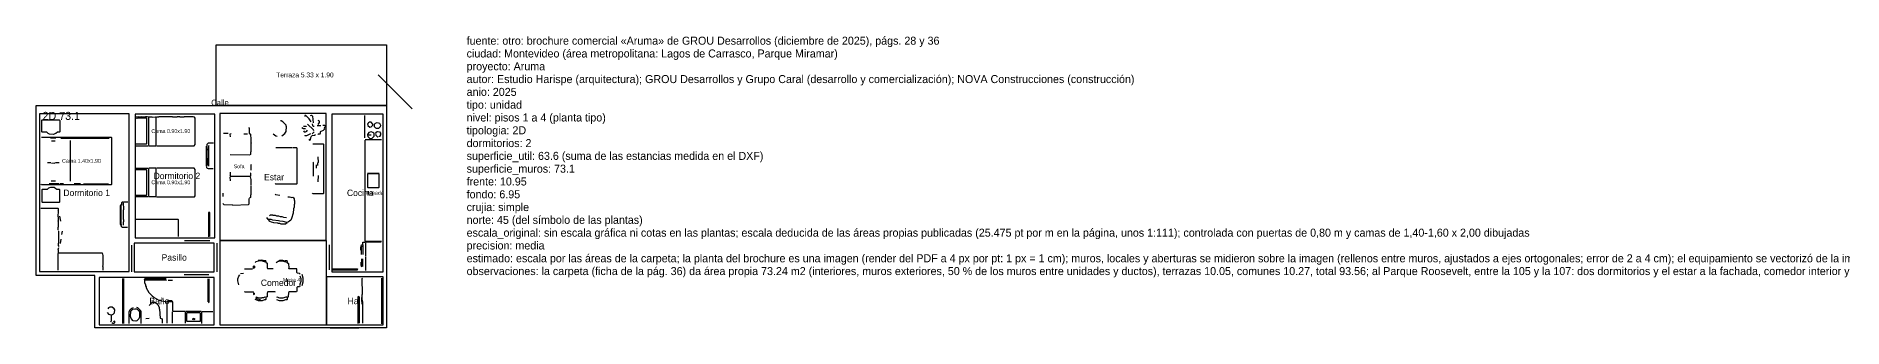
# Model space of a CAD drawing. Header units: metres. Extents: x 0 to 113, y 0 to 9.
# Drawn here: x 0 to 56.4, y 0 to 9.1 of the extents above; entities that cross this region are included whole.
import ezdxf

# ---------------------------------------------------------------- set-up
doc = ezdxf.new("R2010")
doc.units = ezdxf.units.M
for name, color, linetype in [('Trazo_Cotas', 9, 'Continuous'), ('Trazo_Datos', 7, 'Continuous'), ('Trazo_Entrada', 1, 'Continuous'), ('Trazo_Equipamiento', 8, 'Continuous'), ('Trazo_Estancias', 3, 'Continuous'), ('Trazo_Fachada', 30, 'Continuous'), ('Trazo_Norte', 1, 'Continuous'), ('Trazo_Puertas', 1, 'Continuous'), ('Trazo_Unidad', 7, 'Continuous'), ('Trazo_Ventanas', 5, 'Continuous')]:
    doc.layers.add(name, color=color, linetype=linetype)

msp = doc.modelspace()

# ---------------------------------------------------------------- linework, layer by layer
at = {"layer": 'Trazo_Cotas'}
msp.add_lwpolyline([(5.62, 8.85), (10.95, 8.85), (10.95, 6.95), (5.62, 6.95)], close=True, dxfattribs=at)
at = {"layer": 'Trazo_Entrada'}
msp.add_line((9.19, 0), (10.08, 0), dxfattribs=at)
at = {"layer": 'Trazo_Equipamiento', "color": 9}
for p, q in [((3.52, 5.7), (3.52, 6.58)), ((3.75, 5.7), (3.75, 6.58)), ((8.89, 6.31), (8.78, 6.31)), ((0.62, 5.93), (0.45, 5.93)), ((0.48, 5.85), (0.59, 5.85)), ((0.77, 5.93), (2.28, 5.93)), ((1.06, 5.86), (1.06, 4.58)), ((3.13, 5.69), (3.51, 5.69)), ((3.53, 5.69), (3.74, 5.69)), ((5.85, 6.08), (6, 6.08)), ((6.49, 6.06), (6.6, 6.06)), ((8.69, 6.13), (8.62, 6.06)), ((0.46, 5.16), (0.35, 5.16)), ((0.72, 5.16), (0.61, 5.16)), ((6.68, 5.4), (6.06, 5.41)), ((8, 5.63), (7.49, 5.63)), ((8.76, 4.99), (8.76, 5.1)), ((0.61, 4.59), (0.47, 4.59)), ((3.13, 4.99), (3.51, 4.99)), ((3.52, 4.11), (3.52, 4.98)), ((3.74, 4.99), (3.53, 4.99)), ((3.75, 4.11), (3.75, 4.98)), ((6.05, 4.72), (6.06, 4.6)), ((6.68, 4.73), (6.06, 4.73)), ((8.81, 4.76), (8.8, 4.56)), ((0.72, 4.5), (0.41, 4.5)), ((0.85, 4.5), (0.75, 4.5)), ((1.39, 4.5), (1.19, 4.5)), ((1.48, 4.5), (2.26, 4.5)), ((3.51, 4.1), (3.13, 4.1)), ((3.74, 4.1), (3.53, 4.1)), ((5.83, 4.21), (5.83, 4.11)), ((0.77, 3.33), (0.74, 3.49)), ((5.39, 3.61), (5.39, 2.85)), ((0.8, 2.92), (0.82, 3.02)), ((0.77, 2.77), (0.75, 2.64)), ((6.38, 1.7), (6.48, 1.71)), ((10.8, 0.13), (10.8, 1.55)), ((10.05, 0.98), (10.05, 0.14))]:
    msp.add_line(p, q, dxfattribs=at)
at = {"layer": 'Trazo_Equipamiento', "color": 8}
for p, q in [((10.27, 5.94), (10.27, 6.64)), ((10.79, 5.88), (10.28, 5.88)), ((10.36, 6.03), (10.47, 6.03)), ((10.36, 4.82), (10.71, 4.82)), ((10.21, 2.59), (10.21, 2.29)), ((10.29, 2.67), (10.29, 2.24)), ((10.78, 2.68), (10.3, 2.68)), ((9.27, 1.85), (10.02, 1.85)), ((10.21, 1.92), (10.21, 2.16)), ((10.29, 2.22), (10.29, 1.79)), ((2.71, 0.14), (2.71, 1.54)), ((2.73, 1.54), (2.73, 0.14)), ((4.13, 1.49), (4.26, 1.49)), ((5.37, 0.81), (5.37, 1.53)), ((4.08, 0.81), (4.08, 0.15)), ((4.1, 0.82), (4.24, 0.82)), ((3.43, 0.29), (3.53, 0.3)), ((4.26, 0.15), (4.26, 0.5)), ((4.66, 0.51), (4.27, 0.51)), ((4.67, 0.15), (4.67, 0.5)), ((5.16, 0.51), (4.68, 0.51)), ((5.17, 0.5), (5.17, 0.14)), ((5.18, 0.51), (5.52, 0.51))]:
    msp.add_line(p, q, dxfattribs=at)
at = {"layer": 'Trazo_Equipamiento', "color": 9}
for points in [[(0.18, 6.49), (0.19, 6.5), (0.72, 6.5), (0.74, 6.48), (0.74, 6.13), (0.73, 6.12), (0.67, 6.12), (0.62, 6.07), (0.53, 6.04), (0.42, 6.05), (0.38, 6.07), (0.33, 6.12), (0.19, 6.12), (0.18, 6.13)], [(0.62, 4.35), (0.56, 4.39), (0.45, 4.39), (0.39, 4.37), (0.34, 4.32), (0.19, 4.32), (0.18, 4.31), (0.18, 3.94), (0.19, 3.93), (0.73, 3.93), (0.74, 3.94), (0.74, 4.31), (0.73, 4.32), (0.65, 4.32)], [(6.79, 1.93), (6.8, 1.94), (6.82, 1.93), (6.82, 1.88), (6.79, 1.86)]]:
    msp.add_lwpolyline(points, close=True, dxfattribs=at)
for points in [[(3.51, 6.59), (3.47, 6.6), (3.42, 6.6), (3.41, 6.59), (3.31, 6.59), (3.3, 6.6), (3.27, 6.59), (3.21, 6.59), (3.2, 6.6), (3.13, 6.59)], [(3.13, 5.75), (3.45, 5.75), (3.46, 5.76), (3.46, 6.54), (3.45, 6.55), (3.17, 6.55), (3.16, 6.54), (3.13, 6.55)], [(3.52, 6.59), (3.53, 6.6), (3.62, 6.6), (3.63, 6.59), (3.72, 6.6), (3.74, 6.59)], [(3.76, 5.69), (4.94, 5.69), (4.97, 5.73), (4.97, 6.55), (4.95, 6.59), (4.91, 6.6), (4.63, 6.6), (4.62, 6.59), (4.5, 6.59), (4.49, 6.6), (4.41, 6.6), (4.4, 6.59), (4.27, 6.59), (4.26, 6.6), (3.83, 6.6), (3.82, 6.59), (3.76, 6.59)], [(6.63, 6.26), (6.66, 6.25), (6.66, 6.09)], [(7.68, 6), (7.77, 6.07), (7.81, 6.14), (7.82, 6.29), (7.81, 6.3), (7.81, 6.33), (7.79, 6.36), (7.71, 6.44), (7.66, 6.47), (7.63, 6.47)], [(8.3, 6.26), (8.35, 6.23), (8.42, 6.23)], [(8.45, 6.3), (8.44, 6.29), (8.35, 6.29)], [(8.59, 6.44), (8.53, 6.53), (8.43, 6.64), (8.4, 6.64), (8.39, 6.61)], [(8.68, 6.16), (8.67, 6.19), (8.48, 6.37)], [(8.57, 6.64), (8.6, 6.65), (8.63, 6.62), (8.65, 6.41)], [(8.62, 6.38), (8.63, 6.32), (8.66, 6.3), (8.69, 6.3)], [(9, 6.24), (9.01, 6.21), (8.97, 6.17), (8.87, 6.13), (8.87, 6.08), (8.88, 6.07), (8.86, 6.05), (8.81, 6.05), (8.8, 6.04)], [(8.81, 6.36), (8.85, 6.42), (8.85, 6.46), (8.81, 6.48)], [(8.96, 6.33), (9.01, 6.33), (9.03, 6.32), (9.03, 6.28), (9, 6.25)], [(0.17, 5.96), (2.34, 5.96), (2.35, 5.95), (2.35, 4.48), (2.34, 4.47), (0.17, 4.47), (0.16, 4.49)], [(5.31, 5.68), (5.31, 5.06), (5.32, 5.05)], [(5.54, 5.77), (5.37, 5.77), (5.33, 5.73), (5.33, 5.68), (5.34, 5.67), (5.33, 5.66), (5.33, 5.61), (5.34, 5.6), (5.34, 5.55), (5.33, 5.54), (5.34, 5.08), (5.33, 5.06)], [(5.4, 5.05), (5.4, 5.69), (5.41, 5.71)], [(6.09, 6.06), (6.05, 6.05), (6.06, 5.97)], [(6.66, 6.08), (6.7, 6.05), (6.7, 5.99), (6.71, 5.98)], [(6.71, 5.97), (6.71, 5.8), (6.72, 5.77), (6.71, 5.76), (6.71, 5.5), (6.7, 5.49), (6.7, 5.42), (6.69, 5.41)], [(7.53, 5.98), (7.49, 5.99), (7.41, 6.05)], [(8.35, 6.16), (8.37, 6.13), (8.42, 6.13), (8.46, 6.15), (8.48, 6.18)], [(8.39, 6.02), (8.4, 6.01), (8.46, 6.01), (8.58, 6.07)], [(8.52, 5.9), (8.54, 5.87), (8.57, 5.88), (8.58, 5.95), (8.61, 6.01)], [(8.62, 6.02), (8.63, 6.01), (8.7, 6.02), (8.73, 6.04)], [(8.64, 5.75), (8.97, 5.75), (8.98, 5.74), (8.98, 4.2), (8.97, 4.19), (8.64, 4.19), (8.63, 4.21)], [(0.59, 5.14), (0.56, 5.15), (0.48, 5.14)], [(6.72, 5.11), (6.71, 5.09), (6.71, 4.93)], [(7.47, 4.51), (7.48, 4.5), (8.15, 4.5), (8.16, 4.51), (8.16, 5.61), (8.14, 5.63), (8.02, 5.63)], [(8.67, 5.18), (8.66, 5.17), (8.66, 4.74)], [(8.8, 5.35), (8.81, 5.17), (8.79, 5.15), (8.79, 5.07)], [(3.13, 4.15), (3.45, 4.15), (3.46, 4.16), (3.46, 4.93), (3.45, 4.94), (3.13, 4.94)], [(3.76, 4.1), (4.95, 4.1), (4.97, 4.13), (4.97, 4.95), (4.94, 4.99), (3.76, 4.99)], [(5.53, 4.97), (5.39, 4.97), (5.35, 4.98), (5.33, 5), (5.33, 5.04)], [(6.06, 4.87), (6.06, 4.76), (6.05, 4.74)], [(6.71, 4.84), (6.7, 4.83), (6.7, 4.74), (6.69, 4.74)], [(6.69, 4.72), (6.71, 4.64), (6.71, 4.46)], [(5.83, 3.89), (5.86, 3.86), (6.14, 3.85), (6.15, 3.84), (6.63, 3.86), (6.66, 3.88), (6.66, 4.04)], [(6.71, 4.44), (6.71, 4.16), (6.7, 4.15), (6.7, 4.07), (6.67, 4.05)], [(7.47, 4.18), (7.48, 4.17), (7.61, 4.15)], [(7.86, 4.1), (7.92, 4.1), (7.96, 4.09), (7.98, 4.07), (8.02, 4.08), (8.04, 4.06), (8.06, 4.03), (8.06, 3.99), (8.07, 3.98), (8.07, 3.87), (8.06, 3.86), (8.06, 3.77), (8.04, 3.72), (8.03, 3.58), (7.98, 3.42), (7.96, 3.37), (7.92, 3.33), (7.85, 3.29)], [(0.69, 3.06), (0.69, 3.15), (0.7, 3.16), (0.7, 3.32), (0.69, 3.33), (0.7, 3.37), (0.7, 3.46), (0.69, 3.47), (0.7, 3.66), (0.69, 3.68), (0.7, 3.69), (0.7, 3.72), (0.69, 3.73), (0.15, 3.73)], [(2.66, 3.84), (2.64, 3.83), (2.63, 3.8), (2.63, 3.25), (2.64, 3.22), (2.66, 3.21)], [(2.67, 3.22), (2.66, 3.26), (2.66, 3.8), (2.67, 3.83)], [(2.72, 3.93), (2.69, 3.93), (2.67, 3.91), (2.67, 3.85)], [(2.73, 3.21), (2.73, 3.31), (2.74, 3.32), (2.74, 3.38), (2.73, 3.39), (2.73, 3.69), (2.74, 3.7), (2.73, 3.92)], [(2.74, 3.93), (2.75, 3.94), (2.86, 3.94)], [(3.13, 3.4), (4.43, 3.4), (4.44, 3.39), (4.44, 2.86)], [(5.43, 2.86), (5.43, 3.61), (5.4, 3.62)], [(7.83, 3.29), (7.72, 3.32), (7.61, 3.33), (7.57, 3.35), (7.39, 3.37), (7.34, 3.39), (7.25, 3.39), (7.21, 3.45)], [(7.82, 3.44), (7.74, 3.45), (7.69, 3.47), (7.63, 3.47), (7.58, 3.49), (7.52, 3.49), (7.48, 3.51), (7.41, 3.51), (7.4, 3.52), (7.31, 3.52), (7.29, 3.5)], [(0.69, 3.04), (0.7, 3.02), (0.7, 2.65), (0.69, 2.64), (0.69, 2.57), (0.71, 2.54)], [(2.85, 3.14), (2.7, 3.14), (2.67, 3.16), (2.67, 3.2)], [(7.84, 3.28), (7.79, 3.24), (7.66, 3.24), (7.61, 3.26), (7.56, 3.26), (7.55, 3.27), (7.43, 3.28), (7.35, 3.3), (7.3, 3.32), (7.26, 3.36)], [(0.7, 2.35), (0.7, 2.42), (0.69, 2.44), (0.71, 2.51)], [(0.69, 1.8), (0.69, 2.32), (0.7, 2.33)], [(0.71, 2.34), (2.06, 2.34), (2.08, 2.26), (2.08, 1.95), (2.07, 1.94), (2.08, 1.91), (2.08, 1.8)], [(6.51, 1.84), (6.52, 1.85), (6.76, 1.85)], [(7.17, 2.06), (7.13, 2.06), (7.04, 2.1), (6.97, 2.1), (6.94, 2.08), (6.86, 2.06), (6.84, 2.04)], [(7.18, 2.06), (7.19, 2.07), (7.18, 2.09), (7.15, 2.09), (7.05, 2.12), (6.94, 2.11)], [(7.18, 2.05), (7.22, 2.02), (7.22, 1.88), (7.23, 1.87)], [(7.41, 1.85), (7.24, 1.85), (7.23, 1.86)], [(7.5, 2.04), (7.56, 2.08), (7.58, 2.08), (7.62, 2.1), (7.69, 2.1), (7.83, 2.05)], [(7.59, 2.11), (7.61, 2.12), (7.71, 2.12), (7.76, 2.11)], [(7.84, 2.05), (7.85, 2.06), (7.84, 2.09), (7.78, 2.1)], [(7.84, 2.04), (7.88, 2.01), (7.89, 1.87)], [(8.25, 1.68), (8.23, 1.7), (8.17, 1.71), (8.15, 1.73), (8.15, 1.84), (8.14, 1.85), (7.9, 1.85), (7.89, 1.86)], [(6.33, 1.35), (6.3, 1.47), (6.3, 1.53), (6.33, 1.62), (6.36, 1.66)], [(6.51, 1.14), (6.52, 1.13), (6.78, 1.13), (6.79, 1.12)], [(7.48, 1.12), (7.46, 1.13), (7.24, 1.13), (7.23, 1.12)], [(8.24, 1.3), (8.23, 1.28), (8.17, 1.28), (8.15, 1.26), (8.15, 1.15), (8.13, 1.13), (7.9, 1.13), (7.89, 1.12)], [(8.24, 1.63), (8.27, 1.54), (8.27, 1.45), (8.24, 1.37), (8.24, 1.32)], [(8.31, 1.32), (8.34, 1.44), (8.34, 1.55), (8.31, 1.67)], [(10.21, 0.15), (10.21, 0.8), (10.19, 0.88), (10.19, 1.04), (10.2, 1.05), (10.19, 1.54), (10.2, 1.55)], [(6.79, 1.11), (6.79, 1.05), (6.8, 1.04), (6.82, 1.05), (6.82, 1.08)], [(6.83, 0.9), (6.94, 0.86), (7.07, 0.86), (7.14, 0.89), (7.18, 0.89), (7.19, 0.9), (7.19, 0.94), (7.18, 0.95)], [(7.17, 0.96), (7.14, 0.96), (7.1, 0.94), (7.05, 0.94), (7.04, 0.93), (6.97, 0.93), (6.87, 0.96), (6.86, 0.95)], [(7.01, 0.88), (6.91, 0.9), (6.86, 0.93)], [(7.23, 1.11), (7.22, 1.08), (7.22, 0.97), (7.19, 0.96)], [(7.84, 0.96), (7.8, 0.96), (7.71, 0.93), (7.61, 0.93), (7.53, 0.96), (7.51, 0.95)], [(7.51, 0.89), (7.59, 0.86), (7.72, 0.86), (7.8, 0.89), (7.84, 0.89), (7.85, 0.9), (7.85, 0.95)], [(7.86, 0.96), (7.88, 0.97), (7.89, 1.11)], [(10.06, 0.99), (10.09, 0.97), (10.09, 0.15)]]:
    msp.add_lwpolyline(points, dxfattribs=at)
at = {"layer": 'Trazo_Equipamiento', "color": 8}
for points in [[(10.36, 6.32), (10.43, 6.27), (10.47, 6.28), (10.52, 6.33), (10.52, 6.37), (10.47, 6.43), (10.41, 6.43), (10.38, 6.41), (10.36, 6.39), (10.35, 6.36), (10.36, 6.35)], [(10.57, 6.37), (10.6, 6.4), (10.65, 6.42), (10.73, 6.4), (10.76, 6.34), (10.75, 6.28), (10.7, 6.23), (10.63, 6.23), (10.61, 6.24), (10.57, 6.28)], [(10.35, 6.02), (10.36, 5.98), (10.43, 5.92), (10.5, 5.93), (10.56, 5.99), (10.56, 6.06), (10.55, 6.08), (10.52, 6.11), (10.47, 6.13), (10.39, 6.11), (10.35, 6.04)], [(2.95, 0.36), (2.96, 0.52), (3.02, 0.58), (3.08, 0.6), (3.15, 0.59), (3.21, 0.53), (3.23, 0.5), (3.23, 0.33), (3.21, 0.28), (3.15, 0.22), (3.12, 0.21), (3.03, 0.22), (2.97, 0.29)], [(5.11, 0.47), (4.71, 0.47), (4.7, 0.46), (4.7, 0.22), (4.71, 0.21), (5.13, 0.21), (5.14, 0.22), (5.14, 0.46)], [(4.93, 0.25), (4.9, 0.26), (4.91, 0.3), (4.95, 0.29), (4.95, 0.26)]]:
    msp.add_lwpolyline(points, close=True, dxfattribs=at)
for points in [[(10.27, 5.87), (10.27, 2.72), (10.28, 2.71), (10.79, 2.71)], [(10.6, 6.07), (10.64, 6.13), (10.68, 6.14), (10.73, 6.13), (10.76, 6.08), (10.76, 6.03), (10.73, 5.98), (10.7, 5.97)], [(10.6, 6.05), (10.61, 6.02), (10.66, 5.97), (10.68, 5.97)], [(10.35, 4.83), (10.36, 4.84), (10.71, 4.84), (10.72, 4.83)], [(10.35, 4.81), (10.35, 4.4), (10.36, 4.39), (10.71, 4.39), (10.72, 4.4), (10.72, 4.81)], [(10.14, 2.43), (10.14, 2.51), (10.16, 2.59), (10.2, 2.6)], [(10.16, 2.29), (10.16, 2.44), (10.17, 2.45), (10.17, 2.52), (10.19, 2.56)], [(10.21, 2.61), (10.21, 2.68), (10.28, 2.68)], [(10.03, 1.85), (10.04, 1.84), (10.03, 1.8), (9.27, 1.8)], [(10.14, 2.05), (10.14, 1.97), (10.16, 1.91)], [(10.16, 2.16), (10.16, 2.03), (10.17, 2.02), (10.18, 1.92)], [(4.06, 1.53), (3.4, 1.53), (3.38, 1.51), (3.39, 1.49)], [(3.39, 1.48), (3.39, 1.42), (3.42, 1.34), (3.42, 1.31), (3.44, 1.28), (3.44, 1.25), (3.52, 1.11), (3.63, 1), (3.69, 0.95), (3.83, 0.87), (3.86, 0.87), (3.92, 0.84), (4.07, 0.82)], [(4.07, 1.5), (4.06, 1.49), (3.4, 1.49)], [(5.38, 0.8), (5.39, 0.79), (5.41, 0.8), (5.41, 1.53)], [(2.34, 0.4), (2.41, 0.43), (2.45, 0.47), (2.46, 0.56), (2.44, 0.6), (2.38, 0.65), (2.3, 0.65), (2.26, 0.63), (2.24, 0.6)], [(2.91, 0.14), (2.91, 0.5), (2.94, 0.57), (2.99, 0.62), (3.04, 0.64)], [(3.28, 0.14), (3.28, 0.5), (3.27, 0.53), (3.18, 0.63), (3.15, 0.64)], [(3.53, 0.7), (3.61, 0.79), (3.64, 0.8), (3.72, 0.8), (3.8, 0.73), (3.84, 0.64), (3.84, 0.59), (3.85, 0.58), (3.87, 0.3), (3.94, 0.28), (3.94, 0.15)], [(4.09, 0.83), (4.13, 0.86), (4.24, 0.86), (4.25, 0.83)], [(4.25, 0.82), (4.26, 0.81), (4.26, 0.52)], [(2.34, 0.4), (2.28, 0.42), (2.23, 0.48)], [(2.34, 0.4), (2.34, 0.21), (2.32, 0.19)], [(2.36, 0.17), (2.4, 0.15), (2.44, 0.15), (2.46, 0.17), (2.46, 0.2), (2.45, 0.21), (2.42, 0.19)]]:
    msp.add_lwpolyline(points, dxfattribs=at)
at = {"layer": 'Trazo_Estancias', "color": 5}
for points in [[(2.91, 1.76), (2.91, 6.69), (0.1, 6.69), (0.1, 1.76)], [(5.58, 2.81), (5.58, 6.68), (3.09, 6.68), (3.09, 2.81)]]:
    msp.add_lwpolyline(points, close=True, dxfattribs=at)
at = {"layer": 'Trazo_Estancias', "color": 2}
msp.add_lwpolyline([(9.06, 2.73), (9.06, 6.7), (5.74, 6.7), (5.74, 2.73)], close=True, dxfattribs=at)
at = {"layer": 'Trazo_Estancias', "color": 30}
msp.add_lwpolyline([(10.84, 1.75), (10.84, 6.68), (9.24, 6.68), (9.24, 1.75)], close=True, dxfattribs=at)
at = {"layer": 'Trazo_Estancias', "color": 8}
for points in [[(5.56, 1.75), (5.56, 2.65), (3.06, 2.65), (3.06, 1.75)], [(10.84, 0.09), (10.84, 1.59), (9.07, 1.59), (9.07, 0.09)]]:
    msp.add_lwpolyline(points, close=True, dxfattribs=at)
at = {"layer": 'Trazo_Estancias', "color": 40}
msp.add_lwpolyline([(9.07, 0.09), (9.07, 2.73), (5.74, 2.73), (5.74, 0.09)], close=True, dxfattribs=at)
at = {"layer": 'Trazo_Estancias', "color": 4}
msp.add_lwpolyline([(5.56, 0.1), (5.56, 1.57), (1.97, 1.57), (1.97, 0.1)], close=True, dxfattribs=at)
at = {"layer": 'Trazo_Fachada'}
msp.add_line((0.02, 6.95), (10.92, 6.95), dxfattribs=at)
at = {"layer": 'Trazo_Norte'}
msp.add_line((11.75, 6.85), (10.69, 7.91), dxfattribs=at)
at = {"layer": 'Trazo_Puertas'}
for p, q in [((2.98, 2.58), (2.98, 1.75)), ((4.64, 2.73), (5.43, 2.73)), ((5.65, 2.65), (5.65, 1.75)), ((9.15, 2.6), (9.15, 1.81)), ((4.62, 1.67), (5.4, 1.67))]:
    msp.add_line(p, q, dxfattribs=at)
at = {"layer": 'Trazo_Unidad'}
msp.add_lwpolyline([(0, 6.95), (10.95, 6.95), (10.95, 0), (1.83, 0), (1.83, 1.64), (0, 1.64)], close=True, dxfattribs=at)
at = {"layer": 'Trazo_Ventanas'}
for p, q in [((0.47, 6.95), (2.83, 6.95)), ((3.2, 6.95), (5.48, 6.95)), ((5.91, 6.95), (8.9, 6.95)), ((9.29, 6.95), (10.07, 6.95))]:
    msp.add_line(p, q, dxfattribs=at)

# ---------------------------------------------------------------- texts
at = {"layer": 'Trazo_Cotas'}
msp.add_text('Terraza 5.33 x 1.90', height=0.15, dxfattribs=at).set_placement((7.5, 7.83))
at = {"layer": 'Trazo_Datos'}
for s, p in [('fuente: otro: brochure comercial «Aruma» de GROU Desarrollos (diciembre de 2025), págs. 28 y 36', (13.45, 8.85)), ('ciudad: Montevideo (área metropolitana: Lagos de Carrasco, Parque Miramar)', (13.45, 8.45)), ('autor: Estudio Harispe (arquitectura); GROU Desarrollos y Grupo Caral (desarrollo y comercialización); NOVA Construcciones (construcción)', (13.45, 7.65)), ('proyecto: Aruma', (13.45, 8.05)), ('anio: 2025', (13.45, 7.25)), ('tipo: unidad', (13.45, 6.85)), ('tipologia: 2D', (13.45, 6.05)), ('nivel: pisos 1 a 4 (planta tipo)', (13.45, 6.45)), ('dormitorios: 2', (13.45, 5.65)), ('superficie_util: 63.6 (suma de las estancias medida en el DXF)', (13.45, 5.25)), ('superficie_muros: 73.1', (13.45, 4.85)), ('frente: 10.95', (13.45, 4.45)), ('fondo: 6.95', (13.45, 4.05)), ('crujia: simple', (13.45, 3.65)), ('norte: 45 (del símbolo de las plantas)', (13.45, 3.25)), ('escala_original: sin escala gráfica ni cotas en las plantas; escala deducida de las áreas propias publicadas (25.475 pt por m en la página, unos 1:111); controlada con puertas de 0,80 m y camas de 1,40-1,60 x 2,00 dibujadas', (13.45, 2.85)), ('estimado: escala por las áreas de la carpeta; la planta del brochure es una imagen (render del PDF a 4 px por pt: 1 px = 1 cm); muros, locales y aberturas se midieron sobre la imagen (rellenos entre muros, ajustados a ejes ortogonales; error de 2 a 4 cm); el equipamiento se vectorizó de la imagen (trazos aproximados) y los nombres de los muebles son medidas nominales; Estar, Comedor y Cocina integrada son un mismo ambiente: sus límites, sin muro, se trazaron según el amueblamiento del plano', (13.45, 2.05)), ('precision: media', (13.45, 2.45)), ('observaciones: la carpeta (ficha de la pág. 36) da área propia 73.24 m2 (interiores, muros exteriores, 50 % de los muros entre unidades y ductos), terrazas 10.05, comunes 10.27, total 93.56; al Parque Roosevelt, entre la 105 y la 107: dos dormitorios y el estar a la fachada, comedor interior y cocina cerrada con hall propio; se entra desde el palier (abajo); unidades 106 a 406; terrazas en Trazo_Cotas, fuera del contorno; Aruma, frente a la Laguna Grande de los Lagos de Carrasco (Parque Miramar), con el Parque Roosevelt del otro lado; edificio exento de 5 pisos y 37 apartamentos; la calle y el acceso están arriba en las plantas (Parque Roosevelt) y la laguna abajo', (13.45, 1.65))]:
    msp.add_text(s, height=0.25, dxfattribs=at).set_placement(p)
at = {"layer": 'Trazo_Equipamiento', "color": 8}
for s, p in [('Cama 0.90x1.90', (3.6, 6.09)), ('Cama 1.40x1.90', (0.81, 5.16)), ('Sofa', (6.17, 4.99)), ('Cama 0.90x1.90', (3.6, 4.49)), ('Mesada', (10.27, 4.16)), ('Mesa 4', (7.71, 1.44))]:
    msp.add_text(s, height=0.12, dxfattribs=at).set_placement(p)
at = {"layer": 'Trazo_Estancias', "color": 5}
for s, p in [('Dormitorio 2', (3.67, 4.65)), ('Dormitorio 1', (0.85, 4.12))]:
    msp.add_text(s, height=0.2, dxfattribs=at).set_placement(p)
at = {"layer": 'Trazo_Estancias', "color": 2}
msp.add_text('Estar', height=0.2, dxfattribs=at).set_placement((7.12, 4.61))
at = {"layer": 'Trazo_Estancias', "color": 30}
msp.add_text('Cocina', height=0.2, dxfattribs=at).set_placement((9.71, 4.12))
at = {"layer": 'Trazo_Estancias', "color": 8}
for s, p in [('Pasillo', (3.92, 2.1)), ('Hall', (9.73, 0.74))]:
    msp.add_text(s, height=0.2, dxfattribs=at).set_placement(p)
at = {"layer": 'Trazo_Estancias', "color": 40}
msp.add_text('Comedor', height=0.2, dxfattribs=at).set_placement((7.02, 1.31))
at = {"layer": 'Trazo_Estancias', "color": 4}
msp.add_text('Baño', height=0.2, dxfattribs=at).set_placement((3.54, 0.74))
at = {"layer": 'Trazo_Fachada'}
msp.add_text('Calle', height=0.18, dxfattribs=at).set_placement((5.47, 6.95))
at = {"layer": 'Trazo_Unidad'}
msp.add_text('2D 73.1', height=0.25, dxfattribs=at).set_placement((0.2, 6.5))

doc.saveas('drawing.dxf')
